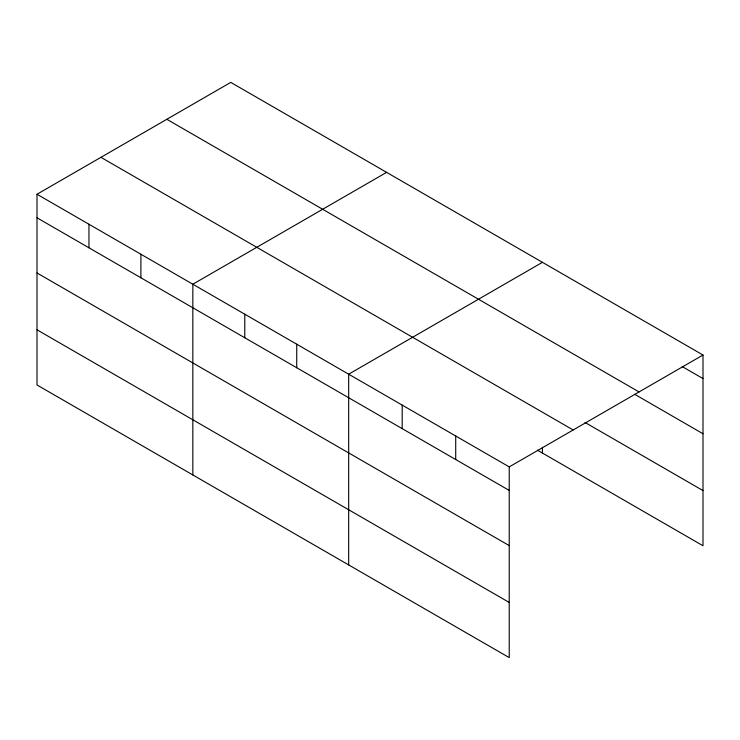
<?xml version="1.0" encoding="UTF-8"?>
<svg xmlns="http://www.w3.org/2000/svg" width="740" height="740" viewBox="0 0 740 740"><rect width="100%" height="100%" fill="white"/><g stroke="black" fill="none" stroke-linecap="round" stroke-linejoin="round"><path stroke-width="1.11" d="M509.231 545.611L509.231 466.894L37 194.25L37 384.976L509.231 657.62L509.231 545.611L37 272.968M37 194.25L230.769 82.381L703 355.024L703 545.75L537.443 450.17M386.604 172.355L192.835 284.225L192.835 474.951M542.438 262.321L348.679 374.19L348.679 564.925M509.231 466.894L703 355.024M682.188 366.55L703 378.565M166.824 119.297L639.055 391.941M634.615 394.254L703 433.742M585.062 422.485L703 490.583M100.945 157.333L573.176 429.977M37 217.801L509.231 490.435M37 329.809L509.231 602.452M542.438 447.302L542.438 453.056M455.711 435.99L455.711 459.54M402.199 405.095L402.199 428.636M296.731 344.202L296.731 367.752M244.783 314.213L244.783 337.764M140.896 254.227L140.896 277.778M88.948 224.238L88.948 247.789"/></g></svg>
